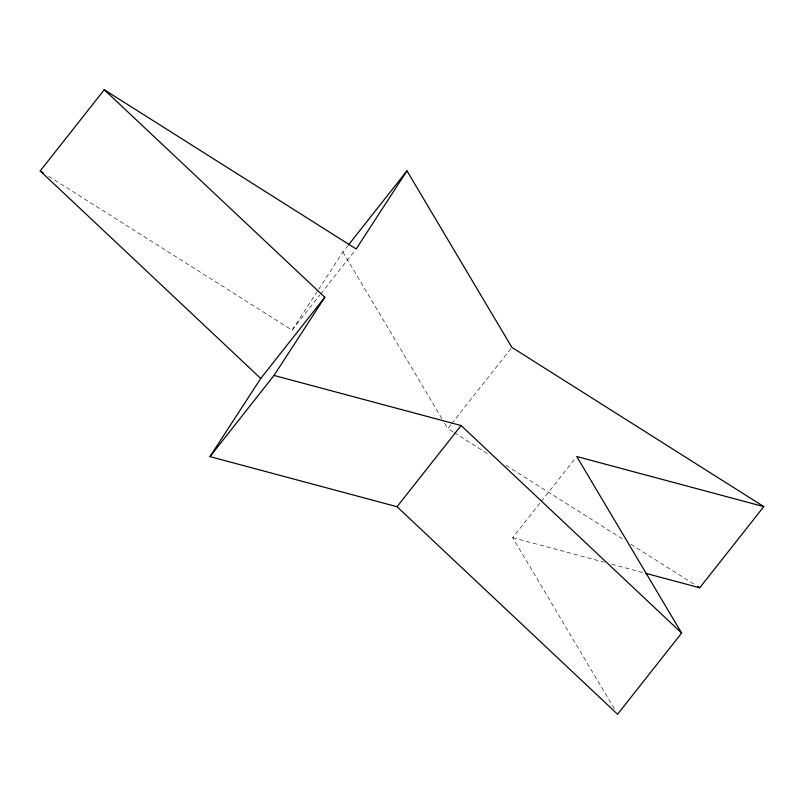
<?xml version="1.0" encoding="UTF-8"?>
<svg xmlns="http://www.w3.org/2000/svg" width="804" height="804" viewBox="0 0 804 804"><rect width="100%" height="100%" fill="white"/><g stroke="black" fill="none" stroke-linecap="round" stroke-linejoin="round"><path stroke-width="0.6" stroke-dasharray="4.02 3.01" d="M48.672 176.287L292.123 330.163L317.851 290.566M318.525 289.52L342.896 252.004L347.529 246.145M292.123 330.163L319.912 294.947M320.675 293.973L355.408 249.964M453.104 431.909L447.818 428.562L450.903 424.653M451.677 423.678L511.113 348.363M614.377 708.857L512.661 537.685L540.449 502.47M541.213 501.495L575.955 457.486M512.661 537.685L604.387 562.247M611.633 564.187L643.009 572.599M454.17 432.582L489.093 454.652M506.028 465.355L624.587 540.288M630.929 544.298L695.5 585.111M342.896 252.004L442.059 418.874M444.612 423.185L447.818 428.562"/><path stroke-width="1.21" d="M645.421 573.242L699.731 587.784L763.8 506.61L576.719 456.511L681.641 633.06L617.572 714.243L397.035 506.721L209.965 456.612L260.737 378.463L324.806 297.279L104.269 89.757L40.2 170.94L260.737 378.463M209.965 456.612L274.023 375.438L324.806 297.279M763.8 506.61L511.877 347.388L406.965 170.83L356.182 248.979L104.269 89.757M348.303 245.16L406.965 170.83M397.035 506.721L461.104 425.537L681.641 633.06M274.023 375.438L461.104 425.537M40.2 170.94L43.376 172.94M697.621 586.448L699.731 587.784"/></g></svg>
